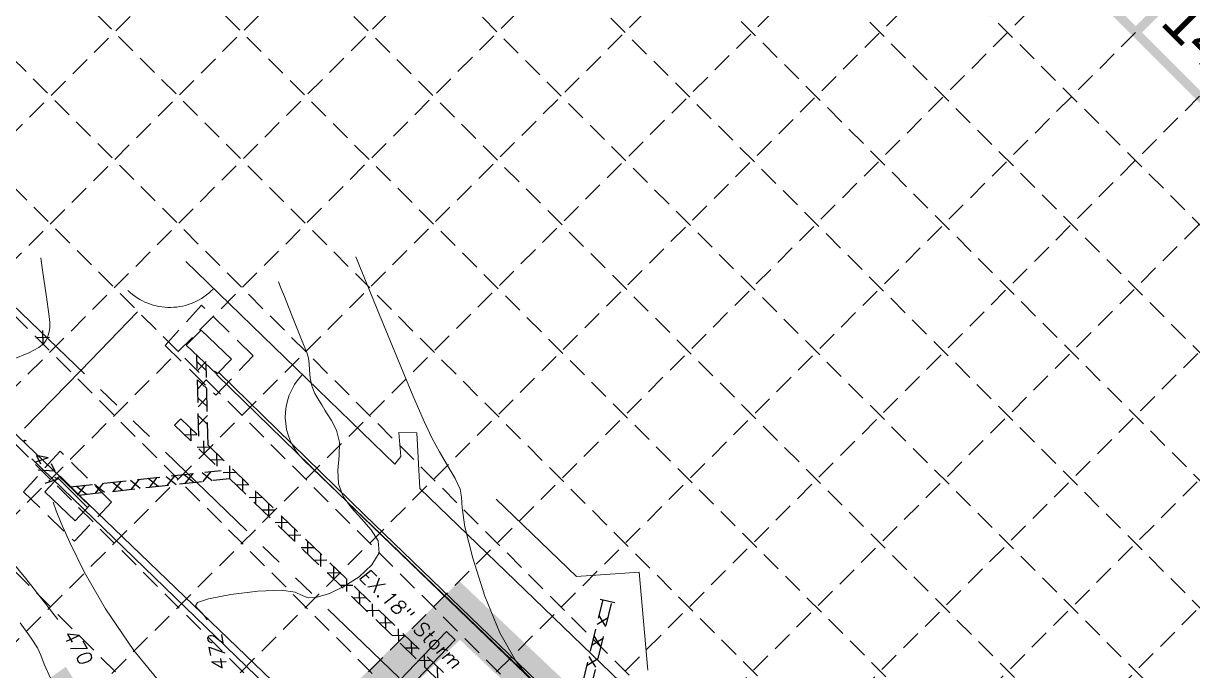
# Model space of a CAD drawing. Header units: inches. Extents: x 4334 to 5439, y 4649 to 5754.
# Drawn here: x 4711.9 to 4906.3, y 5488.2 to 5595.7 of the extents above; entities that cross this region are included whole.
import ezdxf
from ezdxf.enums import TextEntityAlignment as Align

# ---------------------------------------------------------------- set-up
doc = ezdxf.new("R2010")
doc.units = ezdxf.units.IN
doc.header["$LTSCALE"] = 30
doc.header["$MEASUREMENT"] = 0
for name, pattern in [('DIVIDE2', [0.625, 0.25, -0.125, 0, -0.125, 0, -0.125]), ('HIDDEN', [0.375, 0.25, -0.125]), ('HIDDEN2', [0.1875, 0.125, -0.0625]), ('PHANTOM2', [1.25, 0.625, -0.125, 0.125, -0.125, 0.125, -0.125])]:
    doc.linetypes.add(name, pattern=pattern)
for name, color, linetype in [('0s-paving detail', 1, 'Continuous'), ('2_180ac-bdy', 3, 'PHANTOM2'), ('BASE', 7, 'Continuous'), ('CONC', 8, 'Continuous'), ('CPCURB', 7, 'Continuous'), ('CURB', 6, 'Continuous'), ('DA LINE', 211, 'DIVIDE2'), ('EC', 15, 'Continuous'), ('EX-BLDG', 8, 'Continuous'), ('exhibit1$0$buildings$0$14', 7, 'Continuous'), ('GRID', 254, 'HIDDEN'), ('p-conc', 161, 'Continuous'), ('PRJ LIMITS', 231, 'Continuous'), ('SILTFENCE', 23, 'HIDDEN'), ('street', 7, 'Continuous'), ('SW_INLET_EXST', 7, 'Continuous'), ('SW_PIPE_EXIST', 7, 'HIDDEN2'), ('SW_PIPE_EXST_ANNO', 7, 'Continuous')]:
    doc.layers.add(name, color=color, linetype=linetype)
doc.styles.add('C80', font='SIMPLEX.shx', dxfattribs={"height": 0.04})
doc.styles.get("Standard").update_dxf_attribs({"font": 'ARIAL.TTF'})

# ---------------------------------------------------------------- blocks, each defined once
blk = doc.blocks.new('193')
at = {"color": 0, "linetype": 'ByBlock'}
for p, q in [((-0.00294, -0.00294), (0.00294, 0.00294)), ((-0.00294, 0.00294), (0.00294, -0.00294))]:
    blk.add_line(p, q, dxfattribs=at)
blk.add_point((0, 0), dxfattribs=at)

msp = doc.modelspace()

# ---------------------------------------------------------------- linework, layer by layer
at = {"layer": '0s-paving detail', "color": 7, "lineweight": 0}
for p, q in [((4764.21, 5475.98), (4782.27, 5494.69)), ((4782.27, 5494.69), (4783.71, 5493.3)), ((4765.65, 5474.59), (4783.71, 5493.3))]:
    msp.add_line(p, q, dxfattribs=at)
at = {"layer": '2_180ac-bdy', "color": 7, "lineweight": 0}
msp.add_line((4708.59, 5550.51), (4774.38, 5487), dxfattribs=at)
at = {"layer": 'BASE', "const_width": 1.5}
msp.add_lwpolyline([(4355.86, 5329.02), (5013.47, 4671.41), (5416.52, 5074.46), (4758.91, 5732.07)], close=True, dxfattribs=at)
msp.add_lwpolyline([(4896.79, 5594.19), (4907.4, 5604.79)], dxfattribs=at)
at = {"layer": 'CONC', "color": 7, "lineweight": 0}
for p, q in [((4738.93, 5556.16), (4773.68, 5522.48)), ((4730.89, 5547.79), (4721.49, 5538.06)), ((4721.49, 5538.06), (4712.1, 5528.48)), ((4774.66, 5523.77), (4774.31, 5527.74)), ((4774.31, 5527.74), (4777.31, 5527.72)), ((4777.31, 5527.72), (4777.85, 5518.44)), ((4773.68, 5522.48), (4774.66, 5523.77)), ((4777.85, 5518.44), (4811.16, 5486.29))]:
    msp.add_line(p, q, dxfattribs=at)
at = {"layer": 'CPCURB', "color": 7, "lineweight": 0}
msp.add_lwpolyline([(4838.29, 5462.59), (4836.25, 5460.42, -0.358781), (4826, 5458.34), (4758.52, 5523.16, -0.414212), (4758.27, 5537.3, -7.861101)], format="xyb", dxfattribs=at)
at = {"layer": 'CURB', "color": 7, "lineweight": 0}
for p, q in [((4722.6, 5515.28), (4717.7, 5520.14)), ((4722.95, 5515.63), (4718.05, 5520.5))]:
    msp.add_line(p, q, dxfattribs=at)
for points in [[(4744.09, 5537.33), (4768.36, 5513.66), (4800.19, 5482.94), (4817.48, 5466), (4824.8, 5459.21)], [(4744.44, 5537.69), (4768.71, 5514.02), (4800.54, 5483.3), (4817.82, 5466.36), (4825.14, 5459.58)]]:
    msp.add_lwpolyline(points, dxfattribs=at)
at = {"layer": 'DA LINE', "color": 7, "linetype": 'Continuous', "lineweight": 0}
msp.add_line((4713.34, 5523.36), (4763.17, 5475.26), dxfattribs=at)
at = {"layer": 'EC', "color": 43, "lineweight": 0}
for points in [[(4714.81, 5556.73), (4715.11, 5554.73), (4715.78, 5550.24), (4716.18, 5547.48), (4716.36, 5546.01), (4716.35, 5545.18), (4716.22, 5544.46), (4716, 5543.76), (4715.72, 5543.11), (4715.33, 5542.51), (4714.51, 5541.84), (4712.86, 5540.97), (4710.12, 5539.87), (4706.63, 5539.02), (4702.87, 5539.02), (4699.27, 5540.23), (4698.68, 5540.6)], [(4692.67, 5534.59), (4692.71, 5534.14), (4692.73, 5531.93), (4692.68, 5529.79), (4692.81, 5527.02), (4693.35, 5523.22), (4694.32, 5519.21), (4695.68, 5516.08), (4697.39, 5514.59), (4699.36, 5514.14), (4701.47, 5513.75), (4703.63, 5512.65), (4705.82, 5510.87), (4708.04, 5508.59), (4710.25, 5506.05), (4712.33, 5503.5), (4714.14, 5501.21), (4715.56, 5499.4), (4716.69, 5497.94), (4717.68, 5496.67)]]:
    msp.add_lwpolyline(points, dxfattribs=at)
at = {"layer": 'EC', "color": 43, "lineweight": 0, "flags": 128}
for points in [[(4767.18, 5556.93), (4770.73, 5548.22), (4773.99, 5540.29), (4776.65, 5533.91), (4778.53, 5529.58), (4779.89, 5526.73), (4781.11, 5524.52), (4782.44, 5522.29), (4783.68, 5520.13), (4784.52, 5518.35), (4784.77, 5517), (4784.85, 5515.26), (4785.32, 5512.1), (4786.61, 5506.89), (4788.61, 5500.56), (4791.1, 5494.48), (4793.85, 5489.71), (4796.62, 5486.16)], [(4754.33, 5552.76), (4754.8, 5551.62), (4755.33, 5550.31), (4756.01, 5548.64), (4756.85, 5546.54), (4757.74, 5544.31), (4758.51, 5542.38), (4759.03, 5541.04), (4759.33, 5540.07), (4759.46, 5539.17), (4759.51, 5538.08), (4759.6, 5536.83), (4759.87, 5535.52), (4760.4, 5534.24), (4761.03, 5533.13), (4761.55, 5532.32), (4761.82, 5531.85), (4762.03, 5531.48), (4762.42, 5530.86), (4763.16, 5529.74), (4763.98, 5528.13), (4764.48, 5526.14), (4764.44, 5523.88), (4764.22, 5521.5), (4764.32, 5519.2), (4765.11, 5517.12), (4766.47, 5515.21), (4768.12, 5513.39), (4769.76, 5511.59), (4770.9, 5509.74), (4771.05, 5507.79), (4769.86, 5505.75), (4767.72, 5503.8), (4765.2, 5502.15), (4762.8, 5501), (4760.76, 5500.38), (4759.26, 5500.3), (4758.28, 5500.69), (4757.1, 5501.24), (4754.82, 5501.56), (4750.9, 5501.38), (4746.39, 5500.82), (4742.69, 5500.13), (4740.87, 5499.5), (4740.52, 5498.96), (4740.87, 5498.49), (4741.29, 5498.08), (4741.65, 5497.72), (4741.94, 5497.4), (4742.16, 5497.12), (4742.34, 5496.86), (4742.5, 5496.61)], [(4712.47, 5526.36), (4712.33, 5526.4), (4712.21, 5526.43), (4712.11, 5526.46), (4712.06, 5526.47), (4712.05, 5526.46), (4712.06, 5526.43), (4712.09, 5526.38), (4712.14, 5526.31), (4712.19, 5526.23)], [(4716.89, 5516.18), (4717.39, 5514.74), (4718.21, 5512.7), (4719.67, 5509.46), (4722.06, 5504.62), (4725.56, 5498.48), (4730.3, 5491.56), (4736.18, 5484.42)], [(4711.38, 5496.11), (4713.24, 5493.59), (4714.27, 5491.99), (4714.81, 5490.78), (4715.4, 5489.26), (4716.42, 5486.92)]]:
    msp.add_lwpolyline(points, dxfattribs=at)
msp.add_lwpolyline([(4744.01, 5537.51), (4743.87, 5537.63), (4743.74, 5537.77), (4743.67, 5537.87), (4743.69, 5537.91), (4743.79, 5537.88), (4743.91, 5537.8), (4744.02, 5537.69), (4744.12, 5537.57), (4744.17, 5537.47), (4744.16, 5537.43), (4744.11, 5537.44), (4744.01, 5537.51)], close=True, dxfattribs=at)
at = {"layer": 'EX-BLDG', "color": 7, "lineweight": 0}
msp.add_lwpolyline([(4815.74, 5488.29), (4814.27, 5504.53), (4803.88, 5503.84), (4790.51, 5516.69)], dxfattribs=at)
at = {"layer": 'exhibit1$0$buildings$0$14', "color": 7, "linetype": 'Continuous', "lineweight": 0}
msp.add_arc((4736.26, 5558.52), 10, 226.0093, 316.0097, dxfattribs=at)
msp.add_arc((4736.26, 5558.52), 10, 226.0093, 316.0097, dxfattribs=at)
at = {"layer": 'GRID', "color": 253, "linetype": 'HIDDEN', "ltscale": 0.45}
for p, q in [((4748.66, 5721.04), (5406.27, 5063.43)), ((4738.05, 5710.43), (5395.66, 5052.82)), ((4727.44, 5699.83), (5385.05, 5042.22)), ((4716.48, 5689.64), (5374.09, 5032.04)), ((4812.01, 5679.17), (4440.63, 5307.8)), ((4705.88, 5679.04), (5363.48, 5021.43)), ((4822.61, 5668.57), (4451.23, 5297.19)), ((4695.27, 5668.43), (5352.88, 5010.82)), ((4833.22, 5657.96), (4461.84, 5286.58)), ((4684.66, 5657.82), (5342.27, 5000.22)), ((4843.83, 5647.35), (4472.45, 5275.98)), ((4674.06, 5647.22), (5331.66, 4989.61)), ((4854.43, 5636.75), (4483.05, 5265.37)), ((4663.45, 5636.61), (5321.06, 4979)), ((4865.04, 5626.14), (4493.66, 5254.76)), ((4652.84, 5626.01), (5310.45, 4968.4)), ((4875.65, 5615.53), (4504.27, 5244.16)), ((4642.24, 5615.4), (5299.84, 4957.79)), ((4886.25, 5604.93), (4514.87, 5233.55)), ((4631.63, 5604.79), (5289.24, 4947.18)), ((4896.79, 5594.19), (4525.52, 5222.91)), ((4621.02, 5594.19), (5278.63, 4936.58)), ((4907.4, 5583.58), (4536.12, 5212.3)), ((4918.01, 5572.97), (4546.73, 5201.69)), ((4928.61, 5562.37), (4557.34, 5191.09)), ((4939.22, 5551.76), (4567.94, 5180.48)), ((4949.83, 5541.15), (4578.55, 5169.87))]:
    msp.add_line(p, q, dxfattribs=at)
at = {"layer": 'PRJ LIMITS', "color": 1, "linetype": 'HIDDEN', "const_width": 7}
msp.add_lwpolyline([(4690.09, 5174.87), (4729.7, 5116.26), (4762.97, 5079.82), (4771.07, 5090.54), (4945.06, 4921.95), (5155.93, 4940.4), (5154.4, 4963.8), (5097.83, 4967.22), (5109.12, 4981.57), (5100.34, 5081.24), (5131.08, 5084.52), (5123.89, 5178.84), (5094.64, 5175.86), (5085.05, 5339.43), (5072.82, 5321.23), (5065.36, 5316.75), (5006.56, 5311.1), (4977.9, 5315.88), (4965.06, 5326.92), (4784.46, 5498.18), (4744.79, 5459.36), (4719.88, 5480.89), (4718, 5483.85), (4546.68, 5362.78)], dxfattribs=at)
at = {"layer": 'SILTFENCE', "color": 7, "lineweight": 0, "ltscale": 0.5}
for p, q in [((4741.54, 5548.92), (4735.5, 5542.19)), ((4750.12, 5540.46), (4741.54, 5548.92)), ((4735.5, 5542.19), (4743.93, 5533.95)), ((4743.93, 5533.95), (4750.12, 5540.46)), ((4718.03, 5524.65), (4711.98, 5517.92)), ((4726.6, 5516.19), (4718.03, 5524.65)), ((4711.98, 5517.92), (4720.41, 5509.68)), ((4720.41, 5509.68), (4726.6, 5516.19))]:
    msp.add_line(p, q, dxfattribs=at)
at = {"layer": 'street', "color": 7, "lineweight": 0}
msp.add_lwpolyline([(4697.83, 5539.75), (4759.1, 5480.92), (4810.68, 5431.1), (4941.17, 5305.09, 0.128472), (4984.38, 5278.97, 0.125052), (5033, 5275.52)], format="xyb", dxfattribs=at)
at = {"layer": 'SW_INLET_EXST', "color": 5, "lineweight": 0}
for p, q in [((4741.46, 5544.76), (4739.01, 5542.26)), ((4746.53, 5539.95), (4741.46, 5544.76)), ((4744.07, 5537.45), (4739.01, 5542.26)), ((4744.07, 5537.45), (4746.53, 5539.95)), ((4717.89, 5520.44), (4715.48, 5517.9)), ((4722.95, 5515.63), (4717.89, 5520.44)), ((4720.54, 5513.09), (4715.48, 5517.9)), ((4720.54, 5513.09), (4722.95, 5515.63))]:
    msp.add_line(p, q, dxfattribs=at)
at = {"layer": 'SW_PIPE_EXIST', "color": 5}
for p, q in [((4741.1, 5527.13), (4740.77, 5540.58)), ((4742.63, 5525.64), (4742.31, 5539.13)), ((4737.05, 5528.95), (4738.09, 5530.02)), ((4737.05, 5528.95), (4744.81, 5521.46)), ((4738.09, 5530.02), (4741.1, 5527.13)), ((4742.63, 5525.64), (4799.65, 5470.6)), ((4719.71, 5518.71), (4744.81, 5521.46)), ((4721.13, 5517.36), (4746.21, 5520.11)), ((4746.21, 5520.11), (4798.61, 5469.52)), ((4800.9, 5469.57), (4808.27, 5499.97)), ((4802.15, 5468.36), (4809.73, 5499.62)), ((4807.8, 5500.09), (4810.21, 5499.5))]:
    msp.add_line(p, q, dxfattribs=at)
at = {"layer": 'SW_PIPE_EXIST', "color": 5, "linetype": 'Continuous'}
for p, q in [((4742.34, 5538.05), (4740.8, 5539.51)), ((4740.84, 5538.01), (4742.3, 5539.55)), ((4742.41, 5535.05), (4740.87, 5536.51)), ((4740.91, 5535.01), (4742.37, 5536.55)), ((4742.48, 5532.05), (4740.94, 5533.51)), ((4740.98, 5532.02), (4742.44, 5533.55)), ((4742.55, 5529.05), (4741.02, 5530.52)), ((4741.05, 5529.02), (4742.51, 5530.55)), ((4738.67, 5527.38), (4740.79, 5527.42)), ((4739.71, 5528.46), (4739.75, 5526.34)), ((4740.83, 5525.3), (4742.95, 5525.34)), ((4741.87, 5526.38), (4741.91, 5524.26)), ((4742.99, 5523.22), (4745.11, 5523.25)), ((4744.03, 5524.29), (4744.07, 5522.17)), ((4738.67, 5520.79), (4740.32, 5519.46)), ((4738.83, 5519.3), (4740.16, 5520.95)), ((4741.65, 5521.11), (4743.3, 5519.79)), ((4741.81, 5519.62), (4743.14, 5521.28)), ((4745.15, 5521.13), (4747.27, 5521.17)), ((4746.19, 5522.21), (4746.22, 5520.09)), ((4720.77, 5518.83), (4722.43, 5517.5)), ((4720.94, 5517.34), (4722.26, 5518.99)), ((4723.76, 5519.16), (4725.41, 5517.83)), ((4723.92, 5517.66), (4725.25, 5519.32)), ((4726.74, 5519.48), (4728.39, 5518.15)), ((4726.9, 5517.99), (4728.23, 5519.65)), ((4729.72, 5519.81), (4731.37, 5518.48)), ((4729.88, 5518.32), (4731.21, 5519.97)), ((4732.7, 5520.14), (4734.36, 5518.81)), ((4732.87, 5518.64), (4734.19, 5520.3)), ((4735.68, 5520.46), (4737.34, 5519.13)), ((4735.85, 5518.97), (4737.18, 5520.62)), ((4747.3, 5519.05), (4749.43, 5519.09)), ((4748.35, 5520.13), (4748.38, 5518.01)), ((4749.46, 5516.96), (4751.58, 5517)), ((4750.5, 5518.04), (4750.54, 5515.92)), ((4751.62, 5514.88), (4753.74, 5514.92)), ((4752.66, 5515.96), (4752.7, 5513.84)), ((4754.82, 5513.88), (4754.86, 5511.76)), ((4753.78, 5512.8), (4755.9, 5512.83)), ((4756.98, 5511.79), (4757.02, 5509.67)), ((4755.94, 5510.71), (4758.06, 5510.75)), ((4759.14, 5509.71), (4759.18, 5507.59)), ((4758.1, 5508.63), (4760.22, 5508.67)), ((4761.3, 5507.63), (4761.33, 5505.5)), ((4760.25, 5506.55), (4762.38, 5506.58)), ((4763.45, 5505.54), (4763.49, 5503.42)), ((4762.41, 5504.46), (4764.53, 5504.5)), ((4765.61, 5503.46), (4765.65, 5501.34)), ((4764.57, 5502.38), (4766.69, 5502.42)), ((4767.77, 5501.38), (4767.81, 5499.25)), ((4766.73, 5500.3), (4768.85, 5500.33)), ((4768.89, 5498.21), (4771.01, 5498.25)), ((4769.93, 5499.29), (4769.97, 5497.17)), ((4771.05, 5496.13), (4773.17, 5496.17)), ((4772.09, 5497.21), (4772.13, 5495.09)), ((4807.29, 5495.91), (4809.1, 5497.01)), ((4808.75, 5495.55), (4807.64, 5497.36)), ((4773.2, 5494.05), (4775.33, 5494.08)), ((4774.25, 5495.12), (4774.28, 5493)), ((4806.46, 5492.51), (4808.27, 5493.61)), ((4807.92, 5492.15), (4806.82, 5493.96)), ((4775.36, 5491.96), (4777.48, 5492)), ((4776.4, 5493.04), (4776.44, 5490.92)), ((4777.52, 5489.88), (4779.64, 5489.92)), ((4778.56, 5490.96), (4778.6, 5488.84)), ((4805.64, 5489.1), (4807.45, 5490.21)), ((4807.1, 5488.75), (4805.99, 5490.56)), ((4780.72, 5488.87), (4780.76, 5486.75))]:
    msp.add_line(p, q, dxfattribs=at)

# ---------------------------------------------------------------- block references
at = {"layer": 'p-conc', "color": 7, "lineweight": 0, "xscale": 272.1600000000001, "yscale": 272.1600000000001, "zscale": 272.16, "rotation": 316.1580555555555}
msp.add_blockref('193', (4715.13, 5543.55), dxfattribs=at)

# ---------------------------------------------------------------- texts
at = {"layer": 'BASE'}
msp.add_text('14', height=7.5, rotation=315, dxfattribs=at).set_placement((4907.4, 5594.19), align=Align.MIDDLE_CENTER)
at = {"layer": 'EC', "color": 43, "lineweight": 0, "style": 'C80', "oblique": 8}
for s, rotation, p in [('471', 296.3338, (4715.63, 5521.74)), ('470', 300.9787, (4720.97, 5492.18)), ('472', 98.9484, (4744.19, 5491.26))]:
    msp.add_text(s, height=2.4, rotation=rotation, dxfattribs=at).set_placement(p, align=Align.MIDDLE_CENTER)
at = {"layer": 'SW_PIPE_EXST_ANNO', "color": 5, "lineweight": 0, "style": 'C80', "oblique": 8}
msp.add_text('EX.18" Storm', height=2.4, rotation=316.0924, dxfattribs=at).set_placement((4776.33, 5496.81), align=Align.MIDDLE)

doc.saveas('drawing.dxf')
